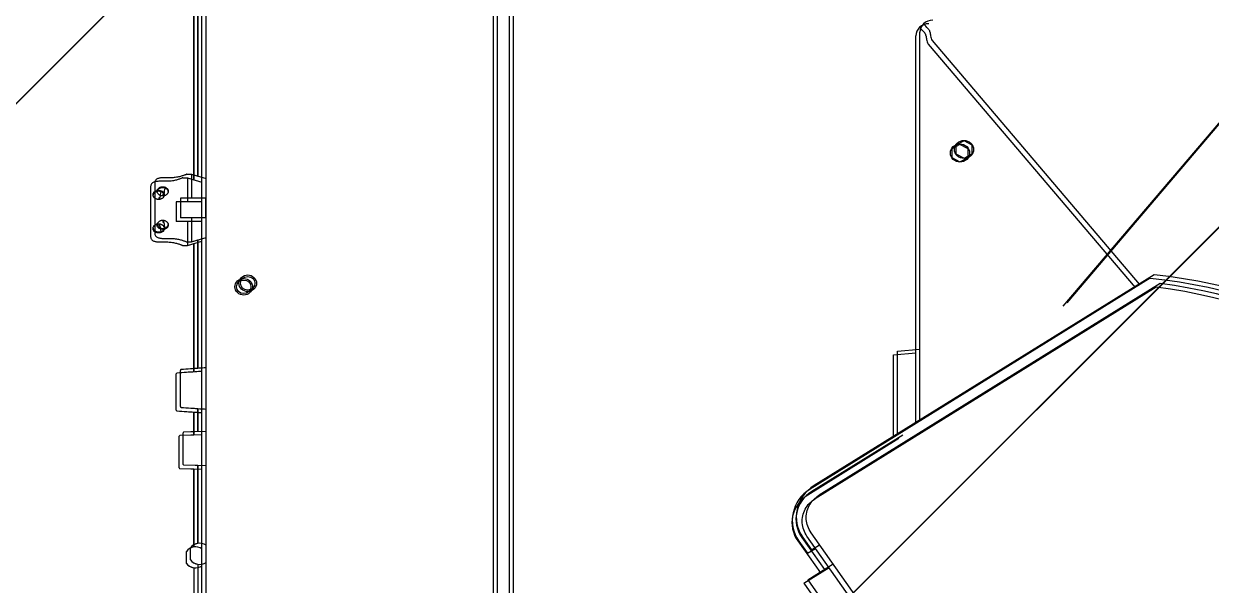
# Model space of a CAD drawing. Header units: inches. Extents: x 4821 to 127877, y 58012 to 433683.
# Drawn here: x 79897 to 80902, y 383887 to 384363 of the extents above; entities that cross this region are included whole.
import ezdxf

# ---------------------------------------------------------------- set-up
doc = ezdxf.new("R2010")
doc.units = ezdxf.units.IN
doc.header["$MEASUREMENT"] = 0
for name, color, linetype in [('A-FURN-FIXD', 10, 'Continuous'), ('A-WALL', 53, 'Continuous'), ('Cloums$0$A-COL-HAT', 8, 'Continuous'), ('EMG - ELEC - ID', 26, 'Continuous'), ('NECB-COLUM', 50, 'Continuous')]:
    doc.layers.add(name, color=color, linetype=linetype)

# ---------------------------------------------------------------- blocks, each defined once
blk = doc.blocks.new('COL BASEMT')
at = {"layer": 'Cloums$0$A-COL-HAT'}
h = blk.add_hatch(dxfattribs=at)
h.set_pattern_fill('ANSI31', color=256, scale=500)
h.set_pattern_definition([(45, (1452118.876, 42013.15), (-44.194174, 44.194174), [])])
h.paths.add_polyline_path([(1693546.9, 345626), (1693946.9, 345626), (1693950.9, 348875.9), (1693546.9, 348875.9)])
h.paths.add_polyline_path([(1688721.9, 335900.9), (1689121.5, 335900.9), (1689121.9, 337327), (1693949.2, 337327), (1693946.9, 345126), (1693546.9, 345126), (1693546.9, 337727), (1688721.9, 337727)])
h.paths.add_polyline_path([(1641271.9, 335200.9), (1640873.7, 335200.9), (1640871.9, 323973.1), (1689121.9, 323973.1), (1689121.4, 335200.9), (1688721.9, 335200.9), (1688721.9, 324373.1), (1641271.9, 324373.1)])
edge = h.paths.add_edge_path()
edge.add_line((1636446.9, 345126), (1636046.9, 345126))
edge.add_line((1636046.9, 345126), (1636049, 337698.9))
edge.add_arc((1626263.1, 338211), 9799.3, 305.31502, 357.00429, ccw=False)
edge.add_line((1631927.8, 330215), (1632171.5, 329896.4))
edge.add_arc((1626336.8, 338141.4), 10100.7, 305.28586, 355.37518)
edge.add_line((1636404.6, 337327), (1640874, 337327))
edge.add_line((1640874, 337327), (1640873.8, 335900.9))
edge.add_line((1640873.8, 335900.9), (1641271.9, 335900.9))
edge.add_line((1641271.9, 335900.9), (1641271.9, 337725.9))
edge.add_line((1641271.9, 337725.9), (1636446.9, 337725.9))
edge.add_line((1636446.9, 337725.9), (1636446.9, 345126))
h.paths.add_polyline_path([(1636046.9, 345626), (1636446.9, 345626), (1636446.9, 348875.9), (1636048.9, 348875.9)])
blk = doc.blocks.new('A$C0e128a0b')
at = {"layer": 'A-FURN-FIXD'}
for p, q in [((135.83, 670.29), (311.91, 520.55)), ((892.99, 650.17), (466.3, 348.93)), ((299.02, 583.32), (441.08, 354.37)), ((293.12, 579.16), (434.64, 351.1)), ((135.83, 430.15), (299.31, 569.18)), ((206.06, 456.99), (203.15, 451.61)), ((211.89, 456.99), (206.06, 456.99)), ((214.8, 451.61), (211.89, 456.99)), ((203.15, 451.61), (206.06, 446.22)), ((211.89, 446.22), (214.8, 451.61)), ((206.06, 446.22), (211.89, 446.22)), ((390.65, 422), (130.24, 422)), ((344.46, 406.92), (343.1, 422)), ((400, 406.92), (344.46, 406.92)), ((400.77, 410.55), (438.69, 349.45)), ((497.89, 346.7), (592.17, 413.26)), ((497.89, 346.7), (487.31, 363.76)), ((469.46, 342.77), (490.93, 357.92)), ((477.77, 349.28), (474.43, 354.67)), ((469.61, 343.51), (477.77, 349.28)), ((-90.34, 149.11), (558.74, 149.11)), ((-25.13, 138.35), (1076.95, 138.35)), ((1076.95, -57.07), (-25.13, -57.07)), ((226.91, -62.45), (98.12, -62.45)), ((98.12, -62.45), (226.91, -62.45)), ((225.6, -66.76), (228.54, -57.07)), ((225.6, -66.76), (226.91, -62.45)), ((241.65, -57.07), (241.76, -57.5)), ((241.76, -57.5), (254.88, -57.5)), ((241.76, -57.5), (241.76, -74.29)), ((254.98, -57.07), (254.88, -57.5)), ((254.88, -57.5), (254.88, -74.29)), ((271.03, -66.76), (268.09, -57.07)), ((355.98, -62.45), (269.72, -62.45)), ((271.03, -66.76), (269.72, -62.45)), ((269.72, -62.45), (355.98, -62.45)), ((398.43, -62.45), (382.93, -62.45)), ((382.93, -62.45), (398.43, -62.45)), ((398.27, -57.07), (398.7, -71.89)), ((398.43, -62.45), (398.7, -71.89)), ((421.38, -57.07), (420.94, -71.89)), ((421.22, -62.45), (420.94, -71.89)), ((473.49, -62.45), (421.22, -62.45)), ((421.22, -62.45), (473.49, -62.45)), ((487.48, -62.45), (1263.28, -62.45)), ((487.48, -62.45), (1263.28, -62.45)), ((225.6, -69.99), (225.6, -66.76)), ((225.6, -69.99), (225.6, -66.76)), ((225.6, -66.76), (241.76, -66.76)), ((254.88, -66.76), (271.03, -66.76)), ((271.03, -69.99), (271.03, -66.76)), ((271.03, -69.99), (271.03, -66.76)), ((484.52, -67.57), (476.44, -67.57)), ((484.52, -67.57), (476.44, -67.57)), ((241.76, -74.29), (254.88, -74.29)), ((381.58, -74.29), (357.33, -74.29)), ((381.58, -74.29), (357.33, -74.29)), ((420.44, -72.41), (399.21, -72.41)), ((420.44, -72.41), (399.21, -72.41)), ((227.97, -80.75), (227.97, -86.14)), ((227.97, -80.75), (227.97, -86.14)), ((240.09, -85.38), (238.73, -85.38)), ((238.73, -85.71), (238.73, -85.38)), ((240.12, -85.71), (238.73, -85.71)), ((257.91, -85.71), (256.51, -85.71)), ((257.91, -85.38), (256.54, -85.38)), ((257.91, -85.71), (257.91, -85.38)), ((268.66, -86.14), (268.66, -80.75)), ((268.66, -86.14), (268.66, -80.75)), ((231.39, -91.52), (265.24, -91.52)), ((231.39, -91.52), (265.24, -91.52))]:
    blk.add_line(p, q, dxfattribs=at)
for centre, major_axis, ratio, start_param, end_param in [((527.55, 536.41), (-5.93, 299.42), 0.789733, 4.553518, 7.695111), ((527.55, 536.41), (-0.82, -291.81), 0.793643, 1.411588, 4.553181), ((208.97, 451.61), (0, 6.46), 0.9375, 3.926991, 10.210176), ((130.24, 430.61), (0, 8.61), 0.9375, 1.570796, 3.141593), ((455.68, 365.96), (0, 26.92), 0.9375, 2.155482, 3.726278), ((457.21, 362.52), (0, -23.69), 0.9375, -0.986111, 0.584685), ((298.79, -29.07), (0, 5.92), 0.9375, 3.926991, 10.210176), ((298.79, -29.07), (0, -4.85), 0.9375, 2.356194490206961, 8.639379797386548), ((480.48, -61.39), (0, -7.54), 0.9375, 4.101873, 5.67494), ((480.48, -61.39), (0, -7.54), 0.9375, -1.429329, -0.608246), ((480.48, -61.39), (0, 7.54), 0.9375, 3.749838, 5.325211), ((480.48, -61.39), (0, 7.54), 0.9375, 3.749838, 4.570922), ((399.21, -71.87), (0, 0.538), 0.9375, 1.602036, 3.141593), ((399.21, -71.87), (0, 0.538), 0.9375, 1.602036, 3.141593), ((420.44, -71.87), (0, -0.538), 0.9375, 0, 1.539556), ((420.44, -71.87), (0, -0.538), 0.9375, 0, 1.539556), ((248.32, -16.37), (0, 69.77), 0.9375, 2.934764, 2.994453), ((248.32, -16.37), (0, -69.77), 0.9375, 0.14714, 0.206829)]:
    blk.add_ellipse(centre, major_axis=major_axis, ratio=ratio, start_param=start_param, end_param=end_param, dxfattribs=at)
for points, knots in [([(129.99, 428.77), (129.19, 428.66), (127.29, 427.07), (125.68, 425.49), (124.62, 424.43)], [0, 0, 0, 0, 2.39222, 6.715215, 6.715215, 6.715215, 6.715215]), ([(129.99, 428.77), (130.88, 428.9), (132.83, 429.26), (134.87, 429.58), (135.83, 430.15)], [0, 0, 0, 0, 2.672501, 5.937231, 5.937231, 5.937231, 5.937231]), ([(466.3, 348.93), (464.91, 348.1), (462.12, 346.44), (457.36, 345.52), (452.57, 345.86), (448.05, 347.54), (444.01, 350.35), (442.06, 353.03), (441.08, 354.37)], [0, 0, 0, 0, 4.716785, 9.428064, 14.136042, 18.838263, 23.536049, 28.22867, 28.22867, 28.22867, 28.22867]), ([(355.61, -57.07), (355.71, -58.59), (355.95, -62.08), (356.32, -67.62), (356.59, -71.65), (356.72, -73.69)], [0, 0, 0, 0, 4.247924, 9.764969, 15.481478, 15.481478, 15.481478, 15.481478]), ([(355.98, -62.45), (356.09, -64.15), (356.34, -67.9), (356.59, -71.65), (356.72, -73.69)], [5.013281, 5.013281, 5.013281, 5.013281, 9.764969, 15.481478, 15.481478, 15.481478, 15.481478]), ([(382.18, -73.69), (382.32, -71.57), (382.6, -67.39), (382.97, -61.84), (383.2, -58.42), (383.3, -57.07)], [0, 0, 0, 0, 5.920447, 11.692601, 15.482055, 15.482055, 15.482055, 15.482055]), ([(382.18, -73.69), (382.32, -71.57), (382.57, -67.83), (382.82, -64.08), (382.93, -62.45)], [0, 0, 0, 0, 5.920447, 10.469042, 10.469042, 10.469042, 10.469042]), ([(225.68, -70.17), (225.72, -70.25), (225.82, -70.52), (226.02, -71.03), (226.3, -71.76), (226.61, -72.66), (226.94, -73.72), (227.26, -74.92), (227.55, -76.26), (227.78, -77.69), (227.94, -79.2), (227.97, -80.23), (227.97, -80.75)], [0, 0, 0, 0, 0.265676, 0.809993, 1.541112, 2.439594, 3.482736, 4.65537, 5.932479, 7.295653, 8.715691, 10.164045, 10.164045, 10.164045, 10.164045]), ([(225.68, -70.17), (225.72, -70.25), (225.82, -70.52), (226.02, -71.03), (226.3, -71.76), (226.61, -72.66), (226.94, -73.72), (227.26, -74.92), (227.55, -76.26), (227.78, -77.69), (227.94, -79.2), (227.97, -80.23), (227.97, -80.75)], [0, 0, 0, 0, 0.265676, 0.809993, 1.541112, 2.439594, 3.482736, 4.65537, 5.932479, 7.295653, 8.715691, 10.164045, 10.164045, 10.164045, 10.164045]), ([(268.66, -80.75), (268.66, -80.23), (268.7, -79.2), (268.85, -77.69), (269.08, -76.26), (269.37, -74.92), (269.7, -73.71), (270.03, -72.65), (270.34, -71.75), (270.61, -71.03), (270.81, -70.52), (270.92, -70.25), (270.96, -70.16)], [0, 0, 0, 0, 1.448658, 2.867422, 4.229852, 5.508422, 6.684273, 7.729985, 8.628975, 9.358402, 9.900284, 10.17066, 10.17066, 10.17066, 10.17066]), ([(268.66, -80.75), (268.66, -80.23), (268.7, -79.2), (268.85, -77.69), (269.08, -76.26), (269.37, -74.92), (269.7, -73.71), (270.03, -72.65), (270.34, -71.75), (270.61, -71.03), (270.81, -70.52), (270.92, -70.25), (270.96, -70.16)], [0, 0, 0, 0, 1.448658, 2.867422, 4.229852, 5.508422, 6.684273, 7.729985, 8.628975, 9.358402, 9.900284, 10.17066, 10.17066, 10.17066, 10.17066]), ([(356.72, -73.69), (356.73, -73.78), (356.8, -74.08), (357.11, -74.29), (357.33, -74.29)], [0, 0, 0, 0, 0.2319917, 0.865209, 0.865209, 0.865209, 0.865209]), ([(356.72, -73.69), (356.73, -73.78), (356.8, -74.08), (357.11, -74.29), (357.33, -74.29)], [0, 0, 0, 0, 0.2319917, 0.865209, 0.865209, 0.865209, 0.865209]), ([(381.58, -74.29), (381.72, -74.29), (382.03, -74.17), (382.16, -73.85), (382.17, -73.69)], [0, 0, 0, 0, 0.4375539, 0.8773501, 0.8773501, 0.8773501, 0.8773501]), ([(381.58, -74.29), (381.72, -74.29), (382.03, -74.17), (382.16, -73.85), (382.17, -73.69)], [0, 0, 0, 0, 0.4375539, 0.8773501, 0.8773501, 0.8773501, 0.8773501]), ([(227.97, -86.14), (227.97, -86.47), (228, -87.14), (228.13, -88.11), (228.36, -89.02), (228.69, -89.84), (229.14, -90.54), (229.74, -91.1), (230.51, -91.45), (231.08, -91.52), (231.39, -91.52)], [0, 0, 0, 0, 0.931162, 1.852854, 2.725006, 3.551256, 4.33508, 5.087387, 5.878357, 6.780852, 6.780852, 6.780852, 6.780852]), ([(227.97, -86.14), (227.97, -86.47), (228, -87.14), (228.13, -88.11), (228.36, -89.02), (228.69, -89.84), (229.14, -90.54), (229.74, -91.1), (230.51, -91.45), (231.08, -91.52), (231.39, -91.52)], [0, 0, 0, 0, 0.931162, 1.852854, 2.725006, 3.551256, 4.33508, 5.087387, 5.878357, 6.780852, 6.780852, 6.780852, 6.780852]), ([(236.96, -89.91), (236.76, -89.91), (236.36, -89.86), (235.8, -89.64), (235.29, -89.29), (234.85, -88.81), (234.49, -88.24), (234.23, -87.58), (234.07, -86.87), (234.02, -86.14), (234.07, -85.4), (234.23, -84.69), (234.49, -84.04), (234.85, -83.46), (235.28, -82.99), (235.8, -82.63), (236.36, -82.42), (236.76, -82.37), (236.96, -82.37)], [0, 0, 0, 0, 0.589153, 1.177928, 1.774467, 2.38766, 3.02282, 3.680524, 4.356664, 5.043005, 5.729289, 6.405323, 7.06294, 7.698118, 8.311442, 8.908193, 9.497188, 10.086792, 10.086792, 10.086792, 10.086792]), ([(236.97, -82.44), (236.78, -82.49), (236.4, -82.63), (235.89, -82.99), (235.45, -83.46), (235.1, -84.04), (234.84, -84.69), (234.69, -85.4), (234.63, -86.14), (234.69, -86.87), (234.85, -87.58), (235.1, -88.24), (235.46, -88.81), (235.89, -89.29), (236.4, -89.64), (236.78, -89.79), (236.98, -89.83)], [0, 0, 0, 0, 0.588239, 1.183878, 1.796044, 2.430292, 3.087364, 3.763261, 4.449657, 5.136119, 5.812141, 6.469317, 7.10355, 7.715577, 8.310985, 8.898983, 8.898983, 8.898983, 8.898983]), ([(237.27, -82.39), (237.37, -82.4), (237.67, -82.45), (238.17, -82.64), (238.72, -82.99), (239.21, -83.46), (239.62, -84.03), (239.92, -84.69), (240.12, -85.4), (240.18, -86.14), (240.12, -86.88), (239.93, -87.59), (239.62, -88.24), (239.21, -88.81), (238.72, -89.29), (238.17, -89.64), (237.67, -89.82), (237.37, -89.87), (237.27, -89.89)], [0, 0, 0, 0, 0.29509, 0.911733, 1.545906, 2.197039, 2.862588, 3.539062, 4.222824, 4.910064, 5.597242, 6.280885, 6.95725, 7.6228, 8.274062, 8.908466, 9.525353, 9.821148, 9.821148, 9.821148, 9.821148]), ([(259.36, -89.89), (259.27, -89.87), (258.96, -89.82), (258.47, -89.64), (257.91, -89.29), (257.42, -88.81), (257.01, -88.24), (256.71, -87.59), (256.52, -86.88), (256.45, -86.14), (256.52, -85.4), (256.71, -84.69), (257.01, -84.03), (257.42, -83.46), (257.91, -82.99), (258.47, -82.64), (258.96, -82.45), (259.27, -82.4), (259.36, -82.39)], [0, 0, 0, 0, 0.295795, 0.912682, 1.547085, 2.198348, 2.863898, 3.540263, 4.223906, 4.911084, 5.598323, 6.282086, 6.95856, 7.624109, 8.275242, 8.909414, 9.526057, 9.821148, 9.821148, 9.821148, 9.821148]), ([(259.66, -89.83), (259.85, -89.79), (260.23, -89.64), (260.74, -89.29), (261.18, -88.81), (261.53, -88.24), (261.79, -87.58), (261.94, -86.87), (262, -86.14), (261.95, -85.4), (261.79, -84.69), (261.53, -84.04), (261.18, -83.46), (260.74, -82.99), (260.23, -82.63), (259.85, -82.49), (259.66, -82.44)], [0, 0, 0, 0, 0.587998, 1.183406, 1.795433, 2.429666, 3.086842, 3.762863, 4.449326, 5.135722, 5.811619, 6.468691, 7.102939, 7.715105, 8.310744, 8.898983, 8.898983, 8.898983, 8.898983]), ([(259.67, -82.37), (259.87, -82.37), (260.27, -82.42), (260.84, -82.63), (261.35, -82.99), (261.79, -83.46), (262.14, -84.04), (262.4, -84.69), (262.56, -85.4), (262.61, -86.14), (262.56, -86.87), (262.4, -87.58), (262.14, -88.24), (261.79, -88.81), (261.35, -89.29), (260.83, -89.64), (260.27, -89.86), (259.87, -89.91), (259.67, -89.91)], [0, 0, 0, 0, 0.589604, 1.178599, 1.77535, 2.388673, 3.023852, 3.681469, 4.357503, 5.043786, 5.730127, 6.406267, 7.063972, 7.699132, 8.312325, 8.908864, 9.497639, 10.086792, 10.086792, 10.086792, 10.086792]), ([(265.24, -91.52), (265.55, -91.52), (266.12, -91.45), (266.89, -91.1), (267.49, -90.54), (267.94, -89.84), (268.28, -89.02), (268.5, -88.11), (268.63, -87.14), (268.66, -86.47), (268.66, -86.14)], [0, 0, 0, 0, 0.902495, 1.693466, 2.445772, 3.229596, 4.055846, 4.927999, 5.84969, 6.780852, 6.780852, 6.780852, 6.780852]), ([(265.24, -91.52), (265.55, -91.52), (266.12, -91.45), (266.89, -91.1), (267.49, -90.54), (267.94, -89.84), (268.28, -89.02), (268.5, -88.11), (268.63, -87.14), (268.66, -86.47), (268.66, -86.14)], [0, 0, 0, 0, 0.902495, 1.693466, 2.445772, 3.229596, 4.055846, 4.927999, 5.84969, 6.780852, 6.780852, 6.780852, 6.780852])]:
    blk.add_open_spline(points, degree=3, knots=knots, dxfattribs=at)
for points in [[(225.6, -69.99), (225.63, -70.05), (225.65, -70.11), (225.68, -70.17)], [(225.6, -69.99), (225.63, -70.05), (225.65, -70.11), (225.68, -70.17)], [(270.96, -70.16), (270.98, -70.1), (271, -70.04), (271.03, -69.99)], [(270.96, -70.16), (270.98, -70.1), (271, -70.04), (271.03, -69.99)], [(236.96, -82.37), (237.06, -82.37), (237.17, -82.37), (237.27, -82.39)], [(237.26, -82.39), (237.17, -82.4), (237.07, -82.42), (236.97, -82.44)], [(259.36, -82.39), (259.47, -82.37), (259.57, -82.37), (259.67, -82.37)], [(259.66, -82.44), (259.56, -82.42), (259.47, -82.4), (259.37, -82.39)], [(237.27, -89.89), (237.17, -89.9), (237.06, -89.91), (236.96, -89.91)], [(236.98, -89.83), (237.07, -89.86), (237.17, -89.87), (237.26, -89.89)], [(259.67, -89.91), (259.57, -89.91), (259.47, -89.9), (259.36, -89.89)], [(259.37, -89.89), (259.47, -89.87), (259.56, -89.86), (259.66, -89.83)]]:
    blk.add_open_spline(points, degree=3, dxfattribs=at)

msp = doc.modelspace()

# ---------------------------------------------------------------- hatches: boundary and pattern name
at = {"layer": 'A-WALL'}
h = msp.add_hatch(dxfattribs=at)
h.set_pattern_fill('ANSI36', color=3, scale=250)
h.set_pattern_definition([(45, (-1206228.7, -363008.7), (420.9495, 1543.4815), [1984.375, -396.875, 0, -396.875])])
h.paths.add_polyline_path([(86318.1, 396057.4), (78770.3, 396057.4), (78770.3, 379507.4), (86318.1, 379507.4)])
h.paths.add_polyline_path([(35923.5, 396107.4), (28820.3, 396107.4), (28820.3, 387307.4), (35923.5, 387307.4)])
h = msp.add_hatch(dxfattribs=at)
h.set_pattern_fill('ANSI36', color=3, scale=250)
h.set_pattern_definition([(45, (-1206225.3, -363005.7), (420.9495, 1543.4815), [1984.375, -396.875, 0, -396.875])])
h.paths.add_polyline_path([(86321.5, 396060.4), (78773.7, 396060.4), (78773.7, 379510.4), (86321.5, 379510.4)])
h.paths.add_polyline_path([(35926.9, 396110.4), (28823.7, 396110.4), (28823.7, 387310.4), (35926.9, 387310.4)])

# ---------------------------------------------------------------- block references
at = {"layer": 'EMG - ELEC - ID', "xscale": 1.260932877019967, "yscale": 1.260932877019967, "zscale": 1.260932877019967, "rotation": 270.0008681710996}
for p in [(80120, 384516.8), (80123.4, 384519.8)]:
    msp.add_blockref('A$C0e128a0b', p, dxfattribs=at)
at = {"layer": 'NECB-COLUM'}
for p in [(-1607626.5, 42181.5), (-1607623.1, 42184.4)]:
    msp.add_blockref('COL BASEMT', p, dxfattribs=at)

doc.saveas('drawing.dxf')
